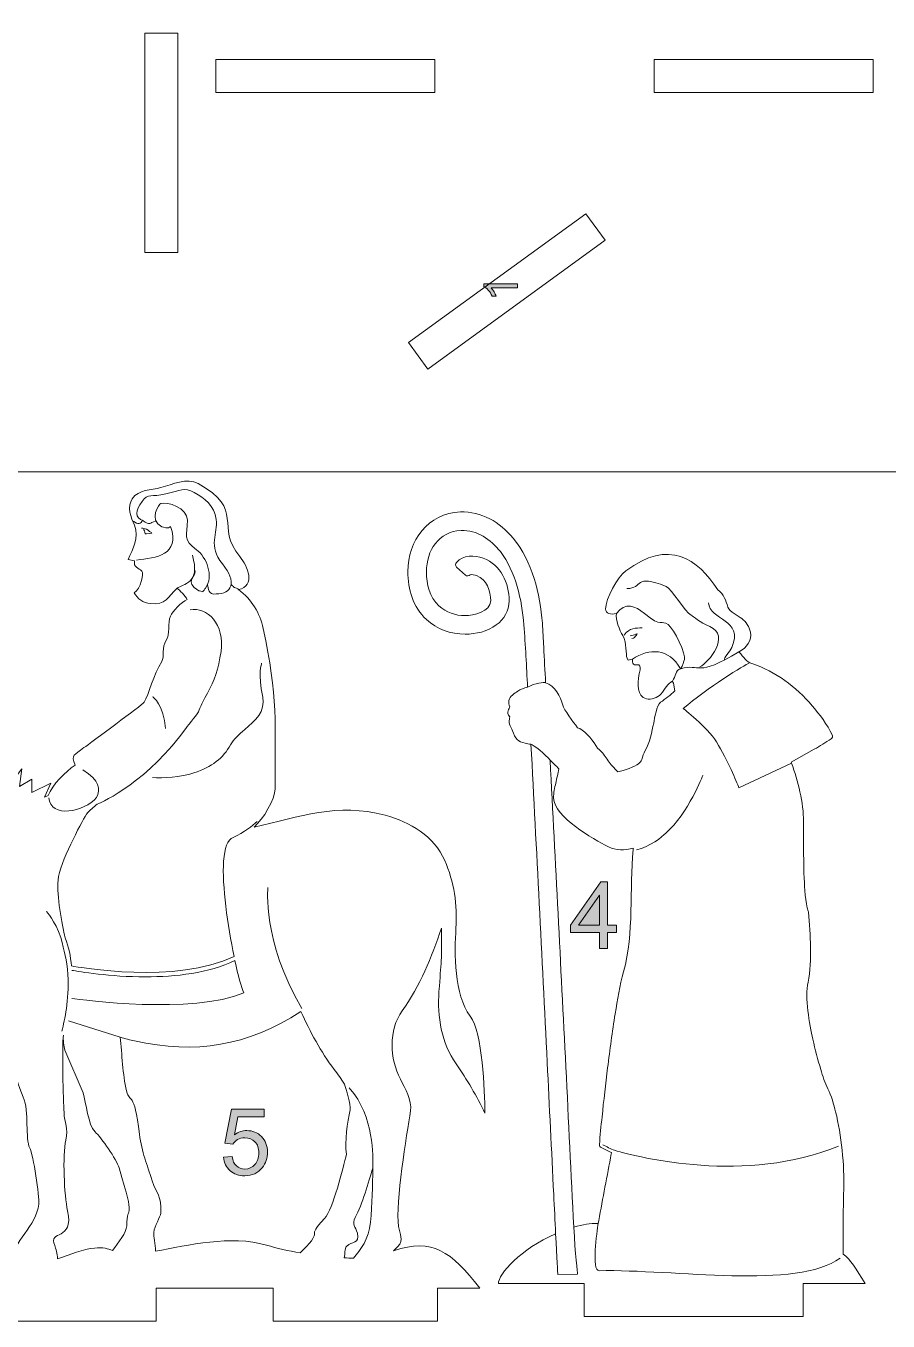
# Model space of a CAD drawing. Header units: millimetres. Extents: x -289 to 288, y -155 to 155.
# Drawn here: x 152.7 to 231.4, y -112.3 to 5.9 of the extents above; entities that cross this region are included whole.
import ezdxf

# ---------------------------------------------------------------- set-up
doc = ezdxf.new("R2010")
doc.units = ezdxf.units.MM
doc.header["$MEASUREMENT"] = 0
doc.layers.add('_0 28129', color=7, linetype='Continuous')

msp = doc.modelspace()

# ---------------------------------------------------------------- hatches: boundary and pattern name
at = {"layer": '_0 28129', "true_color": 0x2b2a29}
h = msp.add_hatch(color=250, dxfattribs=at)
edge = h.paths.add_edge_path()
edge.add_spline(control_points=[(197.6142, -17.6154), (197.6142, -17.6154), (197.6142, -17.9938), (197.6142, -17.9938), (197.6142, -17.9938), (195.2046, -17.9938), (195.2046, -17.9938), (195.292, -18.0848), (195.3788, -18.2045), (195.4655, -18.3522), (195.5522, -18.4998), (195.6174, -18.6331), (195.6604, -18.7507), (195.6604, -18.7507), (195.2949, -18.7507), (195.2949, -18.7507), (195.196, -18.5392), (195.0756, -18.3543), (194.9337, -18.1959), (194.7925, -18.0375), (194.6556, -17.925), (194.5223, -17.8591), (194.5223, -17.8591), (194.5223, -17.6154), (194.5223, -17.6154), (194.5223, -17.6154), (197.6142, -17.6154), (197.6142, -17.6154)], knot_values=[0, 0, 0, 0, 0.11111111, 0.11111111, 0.11111111, 0.22222222, 0.22222222, 0.22222222, 0.33333333, 0.33333333, 0.33333333, 0.44444444, 0.44444444, 0.44444444, 0.55555556, 0.55555556, 0.55555556, 0.66666667, 0.66666667, 0.66666667, 0.77777778, 0.77777778, 0.77777778, 0.88888889, 0.88888889, 0.88888889, 1, 1, 1, 1], degree=3, periodic=1)
h = msp.add_hatch(color=250, dxfattribs=at)
edge = h.paths.add_edge_path()
edge.add_spline(control_points=[(205.0868, -78.2708), (205.0868, -78.2708), (205.0868, -76.823), (205.0868, -76.823), (205.0868, -76.823), (202.4537, -76.823), (202.4537, -76.823), (202.4537, -76.823), (202.4537, -76.1372), (202.4537, -76.1372), (202.4537, -76.1372), (205.2223, -72.2086), (205.2223, -72.2086), (205.2223, -72.2086), (205.8319, -72.2086), (205.8319, -72.2086), (205.8319, -72.2086), (205.8319, -76.1372), (205.8319, -76.1372), (205.8319, -76.1372), (206.6532, -76.1372), (206.6532, -76.1372), (206.6532, -76.1372), (206.6532, -76.823), (206.6532, -76.823), (206.6532, -76.823), (205.8319, -76.823), (205.8319, -76.823), (205.8319, -76.823), (205.8319, -78.2708), (205.8319, -78.2708), (205.8319, -78.2708), (205.0868, -78.2708), (205.0868, -78.2708)], knot_values=[0, 0, 0, 0, 0.09090909, 0.09090909, 0.09090909, 0.18181818, 0.18181818, 0.18181818, 0.27272727, 0.27272727, 0.27272727, 0.36363636, 0.36363636, 0.36363636, 0.45454545, 0.45454545, 0.45454545, 0.54545455, 0.54545455, 0.54545455, 0.63636364, 0.63636364, 0.63636364, 0.72727273, 0.72727273, 0.72727273, 0.81818182, 0.81818182, 0.81818182, 0.90909091, 0.90909091, 0.90909091, 1, 1, 1, 1], degree=3, periodic=1)
h = msp.add_hatch(color=250, dxfattribs=at)
edge = h.paths.add_edge_path()
edge.add_spline(control_points=[(205.0868, -76.1372), (205.0868, -76.1372), (205.0868, -73.4095), (205.0868, -73.4095), (205.0868, -73.4095), (203.1861, -76.1372), (203.1861, -76.1372), (203.1861, -76.1372), (205.0868, -76.1372), (205.0868, -76.1372)], knot_values=[0, 0, 0, 0, 0.33333333, 0.33333333, 0.33333333, 0.66666667, 0.66666667, 0.66666667, 1, 1, 1, 1], degree=3, periodic=1)
h = msp.add_hatch(color=250, dxfattribs=at)
edge = h.paths.add_edge_path()
edge.add_spline(control_points=[(170.7714, -97.3283), (170.7714, -97.3283), (171.5503, -97.269), (171.5503, -97.269), (171.6082, -97.6486), (171.7422, -97.9336), (171.9511, -98.1255), (172.1599, -98.316), (172.4154, -98.412), (172.7159, -98.412), (173.0786, -98.412), (173.382, -98.2765), (173.6289, -98.007), (173.8744, -97.7361), (173.9972, -97.3776), (173.9972, -96.9317), (173.9972, -96.507), (173.8801, -96.1726), (173.6444, -95.927), (173.4088, -95.6815), (173.0969, -95.5587), (172.7089, -95.5587), (172.4676, -95.5587), (172.2517, -95.6138), (172.0598, -95.7238), (171.8693, -95.8339), (171.7197, -95.9764), (171.6096, -96.1514), (171.6096, -96.1514), (170.9069, -96.0498), (170.9069, -96.0498), (170.9069, -96.0498), (171.4911, -92.934), (171.4911, -92.934), (171.4911, -92.934), (174.4967, -92.934), (174.4967, -92.934), (174.4967, -92.934), (174.4967, -93.6452), (174.4967, -93.6452), (174.4967, -93.6452), (172.0852, -93.6452), (172.0852, -93.6452), (172.0852, -93.6452), (171.762, -95.2807), (171.762, -95.2807), (172.1247, -95.0253), (172.5057, -94.8983), (172.9036, -94.8983), (173.4314, -94.8983), (173.8773, -95.0818), (174.2399, -95.4487), (174.6026, -95.8155), (174.7846, -96.2869), (174.7846, -96.8626), (174.7846, -97.4115), (174.6252, -97.8857), (174.3062, -98.285), (173.9182, -98.7761), (173.3876, -99.0216), (172.7159, -99.0216), (172.1656, -99.0216), (171.7168, -98.8664), (171.3683, -98.5573), (171.0198, -98.2483), (170.8208, -97.8391), (170.7714, -97.3283)], knot_values=[0, 0, 0, 0, 0.04545455, 0.04545455, 0.04545455, 0.09090909, 0.09090909, 0.09090909, 0.13636364, 0.13636364, 0.13636364, 0.18181818, 0.18181818, 0.18181818, 0.22727273, 0.22727273, 0.22727273, 0.27272727, 0.27272727, 0.27272727, 0.31818182, 0.31818182, 0.31818182, 0.36363636, 0.36363636, 0.36363636, 0.40909091, 0.40909091, 0.40909091, 0.45454545, 0.45454545, 0.45454545, 0.5, 0.5, 0.5, 0.54545455, 0.54545455, 0.54545455, 0.59090909, 0.59090909, 0.59090909, 0.63636364, 0.63636364, 0.63636364, 0.68181818, 0.68181818, 0.68181818, 0.72727273, 0.72727273, 0.72727273, 0.77272727, 0.77272727, 0.77272727, 0.81818182, 0.81818182, 0.81818182, 0.86363636, 0.86363636, 0.86363636, 0.90909091, 0.90909091, 0.90909091, 0.95454545, 0.95454545, 0.95454545, 1, 1, 1, 1], degree=3, periodic=1)

# ---------------------------------------------------------------- linework, layer by layer
at = {"layer": '_0 28129', "lineweight": 9}
for points, knots in [([(288.3793, 149.7266), (288.3793, 149.7266), (288.3793, -29.2675), (288.3793, -29.2675), (288.3793, -32.2941), (285.9028, -34.7704), (282.8764, -34.7704), (282.8764, -34.7704), (143.8823, -34.7704), (143.8823, -34.7704), (140.8559, -34.7704), (138.3793, -32.2939), (138.3793, -29.2675), (138.3793, -29.2675), (138.3793, 149.7266), (138.3793, 149.7266), (138.3793, 152.753), (140.8557, 155.2296), (143.8823, 155.2296), (143.8823, 155.2296), (282.8764, 155.2296), (282.8764, 155.2296), (285.903, 155.2296), (288.3793, 152.7532), (288.3793, 149.7266)], [0, 0, 0, 0, 0.125, 0.125, 0.125, 0.25, 0.25, 0.25, 0.375, 0.375, 0.375, 0.5, 0.5, 0.5, 0.625, 0.625, 0.625, 0.75, 0.75, 0.75, 0.875, 0.875, 0.875, 1, 1, 1, 1]), ([(166.5996, 5.2496), (166.5996, 5.2496), (166.5996, -14.7504), (166.5996, -14.7504), (166.5996, -14.7504), (163.5996, -14.7504), (163.5996, -14.7504), (163.5996, -14.7504), (163.5996, 5.2496), (163.5996, 5.2496), (163.5996, 5.2496), (166.5996, 5.2496), (166.5996, 5.2496)], [0, 0, 0, 0, 0.25, 0.25, 0.25, 0.5, 0.5, 0.5, 0.75, 0.75, 0.75, 1, 1, 1, 1]), ([(190.0744, 2.849), (190.0744, 2.849), (190.0744, -0.151), (190.0744, -0.151), (190.0744, -0.151), (170.0744, -0.151), (170.0744, -0.151), (170.0744, -0.151), (170.0744, 2.849), (170.0744, 2.849), (170.0744, 2.849), (190.0744, 2.849), (190.0744, 2.849)], [0, 0, 0, 0, 0.25, 0.25, 0.25, 0.5, 0.5, 0.5, 0.75, 0.75, 0.75, 1, 1, 1, 1]), ([(230.0744, 2.849), (230.0744, 2.849), (230.0744, -0.151), (230.0744, -0.151), (230.0744, -0.151), (210.0744, -0.151), (210.0744, -0.151), (210.0744, -0.151), (210.0744, 2.849), (210.0744, 2.849), (210.0744, 2.849), (230.0744, 2.849), (230.0744, 2.849)], [0, 0, 0, 0, 0.25, 0.25, 0.25, 0.5, 0.5, 0.5, 0.75, 0.75, 0.75, 1, 1, 1, 1]), ([(203.8284, -11.2196), (203.8284, -11.2196), (187.6481, -22.9753), (187.6481, -22.9753), (187.6481, -22.9753), (189.4125, -25.4016), (189.4125, -25.4016), (189.4125, -25.4016), (205.5929, -13.6459), (205.5929, -13.6459), (205.5929, -13.6459), (203.8284, -11.2196), (203.8284, -11.2196)], [0, 0, 0, 0, 0.25, 0.25, 0.25, 0.5, 0.5, 0.5, 0.75, 0.75, 0.75, 1, 1, 1, 1]), ([(197.6142, -17.6154), (197.6142, -17.6154), (197.6142, -17.9938), (197.6142, -17.9938), (197.6142, -17.9938), (195.2046, -17.9938), (195.2046, -17.9938), (195.292, -18.0848), (195.3788, -18.2045), (195.4655, -18.3522), (195.5522, -18.4998), (195.6174, -18.6331), (195.6604, -18.7507), (195.6604, -18.7507), (195.2949, -18.7507), (195.2949, -18.7507), (195.196, -18.5392), (195.0756, -18.3543), (194.9337, -18.1959), (194.7925, -18.0375), (194.6556, -17.925), (194.5223, -17.8591), (194.5223, -17.8591), (194.5223, -17.6154), (194.5223, -17.6154), (194.5223, -17.6154), (197.6142, -17.6154), (197.6142, -17.6154)], [0, 0, 0, 0, 0.11111111, 0.11111111, 0.11111111, 0.22222222, 0.22222222, 0.22222222, 0.33333333, 0.33333333, 0.33333333, 0.44444444, 0.44444444, 0.44444444, 0.55555556, 0.55555556, 0.55555556, 0.66666667, 0.66666667, 0.66666667, 0.77777778, 0.77777778, 0.77777778, 0.88888889, 0.88888889, 0.88888889, 1, 1, 1, 1]), ([(190.3001, -112.2846), (190.3001, -112.2846), (175.3001, -112.2846), (175.3001, -112.2846), (175.3001, -112.2846), (175.3001, -109.2846), (175.3001, -109.2846), (175.3001, -109.2846), (164.6109, -109.2846), (164.6109, -109.2846), (164.6109, -109.2846), (164.6109, -112.2846), (164.6109, -112.2846), (164.6109, -112.2846), (149.6109, -112.2846), (149.6109, -112.2846), (149.6109, -112.2846), (149.6109, -109.2846), (149.6109, -109.2846), (149.6109, -109.2846), (142.1426, -109.2846), (142.1426, -109.2846), (145.87, -107.6831), (149.1952, -107.012), (151.2849, -106.9306), (151.5971, -104.9994), (153.6756, -103.6083), (153.9171, -101.6194), (154.001, -100.9283), (153.4038, -97.0759), (153.0886, -96.4907), (152.6453, -95.6678), (153.0533, -93.1213), (152.4984, -91.8529), (151.5888, -89.7736), (151.2733, -87.1426), (150.6565, -84.9552), (148.5431, -85.0964), (147.6887, -82.1108), (146.8906, -80.6946), (142.441, -85.0279), (137.7057, -81.2426), (137.0166, -75.7293), (136.939, -75.1085), (136.8034, -74.4973), (136.6072, -73.9037), (135.8021, -74.2947), (135.2563, -74.8262), (134.7774, -75.6074), (133.808, -77.1888), (132.9189, -76.0504), (132.6463, -75.9164), (131.1549, -75.7625), (130.2263, -74.8595), (129.9607, -73.3988), (129.2259, -69.358), (133.5323, -67.8267), (133.5323, -64.0775), (133.5323, -62.9543), (135.0194, -61.9322), (135.7414, -61.1283), (136.0357, -60.8006), (136.3244, -60.4675), (136.6101, -60.1322), (133.5707, -58.198), (134.4287, -56.5686), (132.9562, -53.0779), (135.2217, -53.8726), (137.1152, -55.5804), (138.4397, -57.6226), (140.1629, -55.456), (143.2131, -53.4308), (145.5879, -52.2181), (145.8331, -53.7061), (144.8896, -55.8745), (144.1729, -57.3111), (144.1729, -57.3111), (144.6862, -58.144), (144.6862, -58.144), (144.6862, -58.144), (145.8015, -58.144), (145.8015, -58.144), (145.5265, -58.4802), (145.2824, -58.7954), (145.2495, -59.2595), (145.9229, -58.9318), (146.3821, -58.3079), (146.8562, -57.8337), (146.8562, -57.8337), (146.3686, -59.3275), (146.3686, -59.3275), (147.3863, -58.4908), (147.5323, -58.4073), (147.3054, -59.8668), (149.1049, -58.9541), (148.7583, -59.6245), (148.3729, -61.2234), (149.1418, -60.4863), (150.2736, -59.1839), (149.4271, -61.3376), (149.4271, -61.3376), (150.6654, -60.2511), (150.6654, -60.2511), (150.6654, -60.2511), (150.1684, -62.0456), (150.1684, -62.0456), (151.8146, -60.6035), (151.8002, -60.5132), (151.7782, -62.6418), (151.7782, -62.6418), (152.3637, -61.8939), (152.3637, -61.8939), (152.3637, -61.8939), (152.156, -63.4865), (152.156, -63.4865), (152.156, -63.4865), (153.2705, -62.8232), (153.2705, -62.8232), (153.2705, -62.8232), (153.2705, -64.0483), (153.2705, -64.0483), (153.2705, -64.0483), (155.0068, -63.1958), (155.0068, -63.1958), (155.0068, -63.1958), (154.4282, -64.4848), (154.4282, -64.4848), (154.4282, -64.4848), (154.7803, -64.3243), (154.7803, -64.3243), (155.1111, -63.3254), (156.3507, -62.1424), (157.2206, -61.5459), (156.8245, -60.5715), (157.1428, -60.6407), (158.0363, -59.9495), (158.6268, -59.4927), (163.3539, -56.0754), (163.5232, -55.8135), (163.9717, -55.1197), (164.3793, -53.2715), (165.1351, -52.0904), (165.4259, -51.6359), (165.0776, -50.7926), (165.5459, -50.1556), (165.9104, -49.6598), (165.6514, -48.5071), (165.9208, -47.9492), (166.146, -47.4828), (166.9056, -46.6847), (167.4621, -46.4159), (167.3136, -46.1421), (166.7586, -45.5506), (166.5333, -45.4058), (165.7043, -46.1936), (165.4915, -46.9671), (164.0959, -46.8011), (163.4234, -46.7211), (162.9391, -46.3938), (162.6114, -45.8126), (163.232, -45.4849), (163.5049, -44.0423), (163.3145, -43.8431), (163.0098, -43.5245), (162.5203, -43.519), (162.6626, -42.891), (162.6626, -42.891), (162.0682, -42.7939), (162.0682, -42.7939), (162.4722, -41.7746), (163.0911, -40.8106), (162.6507, -39.6475), (162.2852, -38.9901), (161.9683, -37.9062), (162.44, -37.238), (163.0565, -36.3649), (164.111, -36.4429), (165.0617, -36.2134), (166.1441, -35.9522), (167.3852, -35.2596), (168.4663, -35.8545), (172.7782, -38.227), (169.9533, -39.7381), (172.2585, -42.52), (172.9921, -43.4053), (173.7404, -45.1445), (172.1305, -45.5325), (173.36, -46.3986), (174.0836, -47.6703), (174.3914, -49.0724), (175.7515, -55.27), (175.4715, -57.8574), (175.4715, -63.7164), (175.4715, -64.6362), (174.3894, -66.5136), (173.5676, -67.1931), (177.7625, -66.277), (181.1362, -64.9434), (185.5236, -66.1194), (187.8075, -66.7316), (189.9875, -68.014), (190.961, -70.2578), (191.8215, -72.1603), (192.1263, -74.3424), (191.9879, -76.4183), (191.8377, -78.6708), (191.8188, -82.5409), (193.2796, -84.4461), (194.4575, -85.9823), (194.5811, -91.2254), (194.6362, -93.3205), (193.8679, -91.7324), (193.0083, -90.2495), (191.9941, -88.8062), (190.6537, -86.8986), (190.2763, -84.5168), (190.4381, -82.201), (190.6258, -79.5155), (190.7251, -79.273), (190.6554, -76.4185), (189.7959, -79.0311), (188.6812, -81.7319), (187.078, -83.9755), (185.8136, -85.7449), (185.9376, -88.3226), (186.9131, -90.1977), (187.3548, -91.0468), (187.9865, -92.1249), (187.8352, -93.1083), (187.5007, -95.282), (186.445, -101.4239), (186.7527, -103.6567), (186.8432, -104.3135), (187.261, -104.8987), (186.696, -105.4635), (186.5886, -105.5708), (186.443, -105.7119), (186.2956, -105.8661), (189.8812, -104.6951), (191.4904, -105.8873), (194.1796, -109.2846), (194.1796, -109.2846), (190.3001, -109.2846), (190.3001, -109.2846), (190.3001, -109.2846), (190.3001, -112.2846), (190.3001, -112.2846)], [0, 0, 0, 0, 0.01219512, 0.01219512, 0.01219512, 0.02439024, 0.02439024, 0.02439024, 0.03658537, 0.03658537, 0.03658537, 0.04878049, 0.04878049, 0.04878049, 0.06097561, 0.06097561, 0.06097561, 0.07317073, 0.07317073, 0.07317073, 0.08536585, 0.08536585, 0.08536585, 0.09756098, 0.09756098, 0.09756098, 0.1097561, 0.1097561, 0.1097561, 0.12195122, 0.12195122, 0.12195122, 0.13414634, 0.13414634, 0.13414634, 0.14634146, 0.14634146, 0.14634146, 0.15853659, 0.15853659, 0.15853659, 0.17073171, 0.17073171, 0.17073171, 0.18292683, 0.18292683, 0.18292683, 0.19512195, 0.19512195, 0.19512195, 0.20731707, 0.20731707, 0.20731707, 0.2195122, 0.2195122, 0.2195122, 0.23170732, 0.23170732, 0.23170732, 0.24390244, 0.24390244, 0.24390244, 0.25609756, 0.25609756, 0.25609756, 0.26829268, 0.26829268, 0.26829268, 0.2804878, 0.2804878, 0.2804878, 0.29268293, 0.29268293, 0.29268293, 0.30487805, 0.30487805, 0.30487805, 0.31707317, 0.31707317, 0.31707317, 0.32926829, 0.32926829, 0.32926829, 0.34146341, 0.34146341, 0.34146341, 0.35365854, 0.35365854, 0.35365854, 0.36585366, 0.36585366, 0.36585366, 0.37804878, 0.37804878, 0.37804878, 0.3902439, 0.3902439, 0.3902439, 0.40243902, 0.40243902, 0.40243902, 0.41463415, 0.41463415, 0.41463415, 0.42682927, 0.42682927, 0.42682927, 0.43902439, 0.43902439, 0.43902439, 0.45121951, 0.45121951, 0.45121951, 0.46341463, 0.46341463, 0.46341463, 0.47560976, 0.47560976, 0.47560976, 0.48780488, 0.48780488, 0.48780488, 0.5, 0.5, 0.5, 0.51219512, 0.51219512, 0.51219512, 0.52439024, 0.52439024, 0.52439024, 0.53658537, 0.53658537, 0.53658537, 0.54878049, 0.54878049, 0.54878049, 0.56097561, 0.56097561, 0.56097561, 0.57317073, 0.57317073, 0.57317073, 0.58536585, 0.58536585, 0.58536585, 0.59756098, 0.59756098, 0.59756098, 0.6097561, 0.6097561, 0.6097561, 0.62195122, 0.62195122, 0.62195122, 0.63414634, 0.63414634, 0.63414634, 0.64634146, 0.64634146, 0.64634146, 0.65853659, 0.65853659, 0.65853659, 0.67073171, 0.67073171, 0.67073171, 0.68292683, 0.68292683, 0.68292683, 0.69512195, 0.69512195, 0.69512195, 0.70731707, 0.70731707, 0.70731707, 0.7195122, 0.7195122, 0.7195122, 0.73170732, 0.73170732, 0.73170732, 0.74390244, 0.74390244, 0.74390244, 0.75609756, 0.75609756, 0.75609756, 0.76829268, 0.76829268, 0.76829268, 0.7804878, 0.7804878, 0.7804878, 0.79268293, 0.79268293, 0.79268293, 0.80487805, 0.80487805, 0.80487805, 0.81707317, 0.81707317, 0.81707317, 0.82926829, 0.82926829, 0.82926829, 0.84146341, 0.84146341, 0.84146341, 0.85365854, 0.85365854, 0.85365854, 0.86585366, 0.86585366, 0.86585366, 0.87804878, 0.87804878, 0.87804878, 0.8902439, 0.8902439, 0.8902439, 0.90243902, 0.90243902, 0.90243902, 0.91463415, 0.91463415, 0.91463415, 0.92682927, 0.92682927, 0.92682927, 0.93902439, 0.93902439, 0.93902439, 0.95121951, 0.95121951, 0.95121951, 0.96341463, 0.96341463, 0.96341463, 0.97560976, 0.97560976, 0.97560976, 0.98780488, 0.98780488, 0.98780488, 1, 1, 1, 1]), ([(227.3826, -100.2366), (227.3309, -101.5589), (227.345, -102.9141), (227.3423, -104.2386), (227.341, -104.8757), (227.3342, -105.5218), (227.3339, -106.1669), (227.9983, -106.6828), (228.4897, -107.4702), (229.3513, -108.8643), (229.3513, -108.8643), (223.6832, -108.8643), (223.6832, -108.8643), (223.6832, -108.8643), (223.6832, -111.8643), (223.6832, -111.8643), (223.6832, -111.8643), (203.6832, -111.8643), (203.6832, -111.8643), (203.6832, -111.8643), (203.6832, -108.8643), (203.6832, -108.8643), (203.6832, -108.8643), (195.8559, -108.8643), (195.8559, -108.8643), (195.8559, -108.0092), (197.896, -105.6807), (201.087, -104.323), (201.0275, -103.1242), (200.9718, -101.9248), (200.9127, -100.7262), (200.7147, -96.7128), (200.5159, -92.6995), (200.3158, -88.6862), (199.8332, -79.0033), (199.3487, -69.32), (198.8348, -59.6387), (198.7369, -59.6302), (198.6394, -59.6178), (198.5418, -59.5983), (197.8476, -59.4595), (197.4912, -59.3384), (197.2377, -58.6341), (197.1201, -58.3073), (197.0901, -58.2354), (196.929, -57.9537), (196.819, -57.761), (196.8202, -57.5694), (196.8603, -57.3601), (196.8673, -57.3233), (196.9031, -57.1691), (196.8906, -57.1339), (196.497, -56.7362), (196.9123, -56.376), (196.8971, -56.2185), (196.8471, -56.0016), (196.7591, -55.8999), (196.8239, -55.6399), (196.9156, -55.2719), (197.3241, -54.991), (197.6267, -54.8036), (197.8847, -54.6439), (198.207, -54.4696), (198.5261, -54.4434), (198.4234, -52.5417), (198.3325, -50.6246), (198.1858, -48.7283), (198.0116, -46.4768), (197.4516, -43.8891), (196.0412, -42.0635), (195.1748, -40.9421), (193.9215, -40.0777), (192.4541, -40.1344), (190.4075, -40.2134), (189.2948, -41.9593), (189.2948, -43.8852), (189.2948, -45.0378), (189.5638, -46.2074), (190.4369, -47.019), (191.0833, -47.6197), (191.9477, -47.9046), (192.8221, -47.9046), (193.5862, -47.9046), (195.1566, -47.5315), (195.1566, -46.5554), (195.1566, -45.6395), (194.7931, -44.6014), (193.8705, -44.2444), (193.7492, -44.1974), (193.3967, -44.1071), (193.2724, -44.1876), (193.2178, -44.2448), (193.1501, -44.2756), (193.0703, -44.2795), (192.9877, -44.2834), (192.9152, -44.2573), (192.8541, -44.2017), (192.8541, -44.2017), (192.0462, -43.4665), (192.0462, -43.4665), (191.924, -43.3553), (191.915, -43.165), (192.0262, -43.0427), (192.6462, -42.3611), (193.675, -42.3546), (194.4811, -42.6663), (196.0801, -43.2845), (196.8485, -44.9143), (196.8485, -46.5554), (196.8485, -47.4597), (196.3774, -48.2255), (195.6597, -48.7535), (194.8523, -49.3475), (193.8127, -49.5965), (192.8221, -49.5965), (191.5179, -49.5965), (190.2458, -49.1509), (189.2852, -48.2583), (188.066, -47.1252), (187.6026, -45.511), (187.6026, -43.8852), (187.6026, -41.0527), (189.4405, -38.5571), (192.389, -38.4437), (194.3115, -38.3698), (196.0086, -39.3726), (197.2053, -40.8227), (198.9557, -42.9437), (199.6648, -45.9138), (199.8726, -48.5977), (199.9281, -49.3151), (199.9592, -50.041), (199.997, -50.7598), (200.0545, -51.8531), (200.1111, -52.9464), (200.171, -54.0396), (200.9784, -54.2008), (201.5518, -55.3766), (201.7346, -56.062), (201.8469, -56.4831), (202.6623, -57.5795), (203.0935, -58.1468), (203.1547, -58.1524), (203.2198, -58.1744), (203.2863, -58.214), (203.8999, -58.4886), (204.5589, -59.3948), (204.9117, -60), (205.1538, -60.1697), (205.3496, -60.3913), (205.5179, -60.6343), (205.7536, -60.9746), (205.9975, -61.3143), (206.2675, -61.6284), (206.427, -61.814), (206.5968, -61.9907), (206.7649, -62.1688), (207.3268, -62.0206), (208.3166, -61.7103), (208.659, -61.4135), (208.7985, -61.2926), (208.8939, -61.2045), (208.9468, -61.028), (209.0403, -60.7166), (209.1053, -60.5091), (209.2658, -60.2143), (209.6616, -59.4874), (209.8697, -58.5158), (210.0371, -57.7057), (210.1269, -57.2714), (210.3011, -56.0744), (210.6711, -55.8107), (211.0992, -55.5056), (211.5754, -55.1414), (211.9684, -54.7701), (211.9684, -54.7701), (211.8376, -54.0726), (211.8376, -54.0726), (211.8077, -54.0051), (211.7771, -53.9379), (211.7458, -53.871), (211.5396, -53.9974), (211.3675, -54.1575), (211.2094, -54.3572), (211.029, -54.5849), (210.8851, -54.8539), (210.6934, -55.0676), (210.4051, -55.3889), (209.8056, -55.6076), (209.3788, -55.5051), (208.4707, -55.2871), (208.5678, -54.043), (208.6846, -53.3511), (208.7472, -52.9801), (208.9295, -52.7069), (208.683, -52.401), (208.683, -52.401), (208.4114, -52.401), (208.4114, -52.401), (208.2507, -52.401), (208.1187, -52.2745), (208.1117, -52.114), (208.1092, -52.0573), (208.1054, -51.9598), (208.0972, -51.8689), (207.7357, -51.9148), (207.7411, -52.0953), (207.6076, -51.7838), (207.4661, -51.4538), (207.5996, -50.3799), (207.223, -49.7295), (206.9283, -49.2207), (206.5107, -48.2792), (206.6459, -47.695), (206.0868, -47.8925), (205.6419, -47.6551), (205.647, -47.3113), (205.6612, -46.3564), (206.7293, -44.3757), (207.4902, -43.8145), (211.4447, -40.8763), (214.0581, -42.6836), (215.876, -45.5568), (216.4678, -45.9513), (216.5886, -46.5063), (216.8176, -47.1251), (216.9713, -47.5407), (217.7093, -47.928), (218.07, -48.1731), (218.4594, -48.4376), (218.7807, -48.9477), (218.8647, -49.4078), (219.0107, -50.2066), (218.5186, -50.8059), (217.8573, -51.1816), (217.8443, -51.1889), (217.8313, -51.1962), (217.8182, -51.2032), (218.2693, -51.7562), (218.483, -52.097), (219.0079, -52.2734), (221.1751, -52.9979), (223.027, -54.4023), (224.5043, -56.1242), (225.153, -56.8803), (225.882, -57.8722), (226.3298, -58.773), (226.3975, -58.909), (226.354, -59.0718), (226.2276, -59.1561), (225.7369, -59.4833), (225.2022, -59.8054), (224.687, -60.0951), (224.687, -60.0951), (222.5747, -61.283), (222.5747, -61.283), (222.5962, -61.3094), (222.6132, -61.34), (222.6254, -61.3745), (223.1881, -62.9678), (223.7185, -64.9947), (223.7153, -66.6904), (223.7153, -66.6904), (223.7139, -67.4231), (223.7139, -67.4231), (223.7111, -68.9088), (223.7097, -70.4031), (223.7761, -71.8873), (223.8151, -72.7607), (223.8723, -74.0595), (224.1477, -74.8872), (224.1553, -74.91), (224.1595, -74.9303), (224.1617, -74.9543), (224.2609, -76.0259), (224.3322, -77.1063), (224.3501, -78.1824), (224.3667, -79.1871), (224.3536, -80.3848), (224.1206, -81.3633), (223.7961, -82.7261), (224.2598, -85.1825), (224.564, -86.5671), (224.7682, -87.4968), (225.009, -88.4255), (225.2894, -89.3353), (225.4607, -89.8908), (225.6713, -90.5722), (225.9354, -91.0898), (226.254, -91.7142), (226.4769, -92.5124), (226.6449, -93.1912), (227.1556, -95.2543), (227.4648, -98.1337), (227.3826, -100.2366)], [0, 0, 0, 0, 0.01020408, 0.01020408, 0.01020408, 0.02040816, 0.02040816, 0.02040816, 0.03061224, 0.03061224, 0.03061224, 0.04081633, 0.04081633, 0.04081633, 0.05102041, 0.05102041, 0.05102041, 0.06122449, 0.06122449, 0.06122449, 0.07142857, 0.07142857, 0.07142857, 0.08163265, 0.08163265, 0.08163265, 0.09183673, 0.09183673, 0.09183673, 0.10204082, 0.10204082, 0.10204082, 0.1122449, 0.1122449, 0.1122449, 0.12244898, 0.12244898, 0.12244898, 0.13265306, 0.13265306, 0.13265306, 0.14285714, 0.14285714, 0.14285714, 0.15306122, 0.15306122, 0.15306122, 0.16326531, 0.16326531, 0.16326531, 0.17346939, 0.17346939, 0.17346939, 0.18367347, 0.18367347, 0.18367347, 0.19387755, 0.19387755, 0.19387755, 0.20408163, 0.20408163, 0.20408163, 0.21428571, 0.21428571, 0.21428571, 0.2244898, 0.2244898, 0.2244898, 0.23469388, 0.23469388, 0.23469388, 0.24489796, 0.24489796, 0.24489796, 0.25510204, 0.25510204, 0.25510204, 0.26530612, 0.26530612, 0.26530612, 0.2755102, 0.2755102, 0.2755102, 0.28571429, 0.28571429, 0.28571429, 0.29591837, 0.29591837, 0.29591837, 0.30612245, 0.30612245, 0.30612245, 0.31632653, 0.31632653, 0.31632653, 0.32653061, 0.32653061, 0.32653061, 0.33673469, 0.33673469, 0.33673469, 0.34693878, 0.34693878, 0.34693878, 0.35714286, 0.35714286, 0.35714286, 0.36734694, 0.36734694, 0.36734694, 0.37755102, 0.37755102, 0.37755102, 0.3877551, 0.3877551, 0.3877551, 0.39795918, 0.39795918, 0.39795918, 0.40816327, 0.40816327, 0.40816327, 0.41836735, 0.41836735, 0.41836735, 0.42857143, 0.42857143, 0.42857143, 0.43877551, 0.43877551, 0.43877551, 0.44897959, 0.44897959, 0.44897959, 0.45918367, 0.45918367, 0.45918367, 0.46938776, 0.46938776, 0.46938776, 0.47959184, 0.47959184, 0.47959184, 0.48979592, 0.48979592, 0.48979592, 0.5, 0.5, 0.5, 0.51020408, 0.51020408, 0.51020408, 0.52040816, 0.52040816, 0.52040816, 0.53061224, 0.53061224, 0.53061224, 0.54081633, 0.54081633, 0.54081633, 0.55102041, 0.55102041, 0.55102041, 0.56122449, 0.56122449, 0.56122449, 0.57142857, 0.57142857, 0.57142857, 0.58163265, 0.58163265, 0.58163265, 0.59183673, 0.59183673, 0.59183673, 0.60204082, 0.60204082, 0.60204082, 0.6122449, 0.6122449, 0.6122449, 0.62244898, 0.62244898, 0.62244898, 0.63265306, 0.63265306, 0.63265306, 0.64285714, 0.64285714, 0.64285714, 0.65306122, 0.65306122, 0.65306122, 0.66326531, 0.66326531, 0.66326531, 0.67346939, 0.67346939, 0.67346939, 0.68367347, 0.68367347, 0.68367347, 0.69387755, 0.69387755, 0.69387755, 0.70408163, 0.70408163, 0.70408163, 0.71428571, 0.71428571, 0.71428571, 0.7244898, 0.7244898, 0.7244898, 0.73469388, 0.73469388, 0.73469388, 0.74489796, 0.74489796, 0.74489796, 0.75510204, 0.75510204, 0.75510204, 0.76530612, 0.76530612, 0.76530612, 0.7755102, 0.7755102, 0.7755102, 0.78571429, 0.78571429, 0.78571429, 0.79591837, 0.79591837, 0.79591837, 0.80612245, 0.80612245, 0.80612245, 0.81632653, 0.81632653, 0.81632653, 0.82653061, 0.82653061, 0.82653061, 0.83673469, 0.83673469, 0.83673469, 0.84693878, 0.84693878, 0.84693878, 0.85714286, 0.85714286, 0.85714286, 0.86734694, 0.86734694, 0.86734694, 0.87755102, 0.87755102, 0.87755102, 0.8877551, 0.8877551, 0.8877551, 0.89795918, 0.89795918, 0.89795918, 0.90816327, 0.90816327, 0.90816327, 0.91836735, 0.91836735, 0.91836735, 0.92857143, 0.92857143, 0.92857143, 0.93877551, 0.93877551, 0.93877551, 0.94897959, 0.94897959, 0.94897959, 0.95918367, 0.95918367, 0.95918367, 0.96938776, 0.96938776, 0.96938776, 0.97959184, 0.97959184, 0.97959184, 0.98979592, 0.98979592, 0.98979592, 1, 1, 1, 1]), ([(204.9781, -103.3679), (204.9781, -103.3679), (205.0251, -103.1089), (205.0251, -103.1089), (205.3956, -101.0729), (205.7824, -99.0396), (206.165, -97.0057), (206.1716, -96.9705), (206.1833, -96.9383), (206.2, -96.9094), (205.8766, -96.7723), (205.557, -96.623), (205.2497, -96.4537), (205.1473, -96.3973), (205.0896, -96.2946), (205.0947, -96.1778), (205.1308, -95.3484), (205.2351, -94.4761), (205.3202, -93.6493), (205.4741, -92.1527), (205.6455, -90.6571), (205.8317, -89.1642), (206.0366, -87.5221), (206.2586, -85.8794), (206.5204, -84.2454), (206.7227, -82.9828), (206.9426, -81.646), (207.2807, -80.413), (208.2732, -76.7935), (207.8055, -72.9423), (208.1532, -69.2343), (208.1572, -69.1917), (208.1696, -69.1519), (208.1888, -69.1166), (207.3792, -69.3196), (206.5664, -69.3519), (205.9253, -69.0075), (205.919, -69.0048), (205.9127, -69.002), (205.9065, -68.9989), (204.4937, -68.3017), (200.9368, -66.2748), (200.895, -64.5221), (200.8854, -64.1208), (201.01, -63.5845), (201.0957, -63.1896), (201.1902, -62.7545), (201.2976, -62.3168), (201.3797, -61.8786), (201.1223, -61.6163), (200.8378, -61.3593), (200.5778, -61.0905), (201.0715, -70.4254), (201.5453, -79.7617), (202.0173, -89.0977), (202.2636, -93.9696), (202.4924, -98.8451), (202.7471, -103.7169), (203.5727, -103.4685), (204.23, -103.3751), (204.9781, -103.3679)], [0, 0, 0, 0, 0.05, 0.05, 0.05, 0.1, 0.1, 0.1, 0.15, 0.15, 0.15, 0.2, 0.2, 0.2, 0.25, 0.25, 0.25, 0.3, 0.3, 0.3, 0.35, 0.35, 0.35, 0.4, 0.4, 0.4, 0.45, 0.45, 0.45, 0.5, 0.5, 0.5, 0.55, 0.55, 0.55, 0.6, 0.6, 0.6, 0.65, 0.65, 0.65, 0.7, 0.7, 0.7, 0.75, 0.75, 0.75, 0.8, 0.8, 0.8, 0.85, 0.85, 0.85, 0.9, 0.9, 0.9, 0.95, 0.95, 0.95, 1, 1, 1, 1]), ([(205.0868, -78.2708), (205.0868, -78.2708), (205.0868, -76.823), (205.0868, -76.823), (205.0868, -76.823), (202.4537, -76.823), (202.4537, -76.823), (202.4537, -76.823), (202.4537, -76.1372), (202.4537, -76.1372), (202.4537, -76.1372), (205.2223, -72.2086), (205.2223, -72.2086), (205.2223, -72.2086), (205.8319, -72.2086), (205.8319, -72.2086), (205.8319, -72.2086), (205.8319, -76.1372), (205.8319, -76.1372), (205.8319, -76.1372), (206.6532, -76.1372), (206.6532, -76.1372), (206.6532, -76.1372), (206.6532, -76.823), (206.6532, -76.823), (206.6532, -76.823), (205.8319, -76.823), (205.8319, -76.823), (205.8319, -76.823), (205.8319, -78.2708), (205.8319, -78.2708), (205.8319, -78.2708), (205.0868, -78.2708), (205.0868, -78.2708)], [0, 0, 0, 0, 0.09090909, 0.09090909, 0.09090909, 0.18181818, 0.18181818, 0.18181818, 0.27272727, 0.27272727, 0.27272727, 0.36363636, 0.36363636, 0.36363636, 0.45454545, 0.45454545, 0.45454545, 0.54545455, 0.54545455, 0.54545455, 0.63636364, 0.63636364, 0.63636364, 0.72727273, 0.72727273, 0.72727273, 0.81818182, 0.81818182, 0.81818182, 0.90909091, 0.90909091, 0.90909091, 1, 1, 1, 1]), ([(205.0868, -76.1372), (205.0868, -76.1372), (205.0868, -73.4095), (205.0868, -73.4095), (205.0868, -73.4095), (203.1861, -76.1372), (203.1861, -76.1372), (203.1861, -76.1372), (205.0868, -76.1372), (205.0868, -76.1372)], [0, 0, 0, 0, 0.33333333, 0.33333333, 0.33333333, 0.66666667, 0.66666667, 0.66666667, 1, 1, 1, 1]), ([(177.7828, -106.0657), (177.858, -105.9859), (177.938, -105.9024), (178.023, -105.8148), (180.0316, -103.7446), (178.1591, -104.8522), (179.9817, -102.922), (180.7789, -102.0777), (181.6695, -98.3113), (181.9919, -97.0641), (181.8331, -95.8766), (182.0726, -94.1693), (182.3285, -93.0016), (182.3757, -92.5335), (182.0039, -91.0911), (181.8067, -90.6519), (181.5102, -90.1945), (181.1966, -89.7347), (180.8712, -89.3129), (179.6448, -87.723), (178.6892, -85.8586), (177.8362, -84.0437), (172.8421, -87.2083), (168.2918, -87.9416), (162.6515, -86.7113), (162.2485, -86.6234), (161.7842, -86.5142), (161.351, -86.3787), (161.4982, -87.8933), (161.5675, -89.7984), (161.914, -91.2692), (162.2034, -92.4978), (162.6126, -91.0933), (163.1046, -95.2269), (163.3088, -96.9426), (163.7805, -97.9151), (164.2581, -99.482), (164.6417, -100.7403), (165.1499, -100.7395), (165.0423, -102.4469), (165.0235, -102.7445), (164.4531, -103.6281), (164.4176, -104.1962), (164.3955, -104.5511), (164.528, -105.2551), (164.5769, -105.9032), (167.5508, -105.3775), (171.4269, -104.3967), (174.6863, -105.3507), (175.6409, -105.6301), (176.7011, -105.8735), (177.7828, -106.0657)], [0, 0, 0, 0, 0.05882353, 0.05882353, 0.05882353, 0.11764706, 0.11764706, 0.11764706, 0.17647059, 0.17647059, 0.17647059, 0.23529412, 0.23529412, 0.23529412, 0.29411765, 0.29411765, 0.29411765, 0.35294118, 0.35294118, 0.35294118, 0.41176471, 0.41176471, 0.41176471, 0.47058824, 0.47058824, 0.47058824, 0.52941176, 0.52941176, 0.52941176, 0.58823529, 0.58823529, 0.58823529, 0.64705882, 0.64705882, 0.64705882, 0.70588235, 0.70588235, 0.70588235, 0.76470588, 0.76470588, 0.76470588, 0.82352941, 0.82352941, 0.82352941, 0.88235294, 0.88235294, 0.88235294, 0.94117647, 0.94117647, 0.94117647, 1, 1, 1, 1]), ([(160.6528, -105.8499), (161.1474, -105.0747), (161.9355, -104.2022), (161.9355, -103.6007), (161.9355, -101.386), (162.7958, -103.488), (161.2359, -98.2853), (161.0117, -97.5374), (159.6256, -95.5391), (159.0429, -95.0014), (158.4056, -94.4133), (158.2531, -92.3309), (157.9486, -91.4645), (157.9486, -91.4645), (156.2798, -87.5655), (156.2798, -87.5655), (156.2011, -87.1908), (156.1231, -86.6343), (156.1524, -86.1881), (156.003, -87.2171), (156.1682, -92.2374), (156.2129, -93.2214), (156.2578, -94.2095), (156.6167, -94.6697), (156.3755, -95.7719), (156.0692, -97.1717), (156.2297, -100.7894), (156.5419, -102.2255), (157.1548, -105.0452), (154.7251, -103.9051), (155.3642, -105.3959), (155.4752, -105.6548), (155.611, -106.141), (155.6321, -106.5942), (156.7816, -106.209), (157.988, -105.718), (158.9877, -105.6153), (159.7999, -105.5319), (160.2069, -105.6847), (160.6528, -105.8499)], [0, 0, 0, 0, 0.07692308, 0.07692308, 0.07692308, 0.15384615, 0.15384615, 0.15384615, 0.23076923, 0.23076923, 0.23076923, 0.30769231, 0.30769231, 0.30769231, 0.38461538, 0.38461538, 0.38461538, 0.46153846, 0.46153846, 0.46153846, 0.53846154, 0.53846154, 0.53846154, 0.61538462, 0.61538462, 0.61538462, 0.69230769, 0.69230769, 0.69230769, 0.76923077, 0.76923077, 0.76923077, 0.84615385, 0.84615385, 0.84615385, 0.92307692, 0.92307692, 0.92307692, 1, 1, 1, 1]), ([(170.7714, -97.3283), (170.7714, -97.3283), (171.5503, -97.269), (171.5503, -97.269), (171.6082, -97.6486), (171.7422, -97.9336), (171.9511, -98.1255), (172.1599, -98.316), (172.4154, -98.412), (172.7159, -98.412), (173.0786, -98.412), (173.382, -98.2765), (173.6289, -98.007), (173.8744, -97.7361), (173.9972, -97.3776), (173.9972, -96.9317), (173.9972, -96.507), (173.8801, -96.1726), (173.6444, -95.927), (173.4088, -95.6815), (173.0969, -95.5587), (172.7089, -95.5587), (172.4676, -95.5587), (172.2517, -95.6138), (172.0598, -95.7238), (171.8693, -95.8339), (171.7197, -95.9764), (171.6096, -96.1514), (171.6096, -96.1514), (170.9069, -96.0498), (170.9069, -96.0498), (170.9069, -96.0498), (171.4911, -92.934), (171.4911, -92.934), (171.4911, -92.934), (174.4967, -92.934), (174.4967, -92.934), (174.4967, -92.934), (174.4967, -93.6452), (174.4967, -93.6452), (174.4967, -93.6452), (172.0852, -93.6452), (172.0852, -93.6452), (172.0852, -93.6452), (171.762, -95.2807), (171.762, -95.2807), (172.1247, -95.0253), (172.5057, -94.8983), (172.9036, -94.8983), (173.4314, -94.8983), (173.8773, -95.0818), (174.2399, -95.4487), (174.6026, -95.8155), (174.7846, -96.2869), (174.7846, -96.8626), (174.7846, -97.4115), (174.6252, -97.8857), (174.3062, -98.285), (173.9182, -98.7761), (173.3876, -99.0216), (172.7159, -99.0216), (172.1656, -99.0216), (171.7168, -98.8664), (171.3683, -98.5573), (171.0198, -98.2483), (170.8208, -97.8391), (170.7714, -97.3283)], [0, 0, 0, 0, 0.04545455, 0.04545455, 0.04545455, 0.09090909, 0.09090909, 0.09090909, 0.13636364, 0.13636364, 0.13636364, 0.18181818, 0.18181818, 0.18181818, 0.22727273, 0.22727273, 0.22727273, 0.27272727, 0.27272727, 0.27272727, 0.31818182, 0.31818182, 0.31818182, 0.36363636, 0.36363636, 0.36363636, 0.40909091, 0.40909091, 0.40909091, 0.45454545, 0.45454545, 0.45454545, 0.5, 0.5, 0.5, 0.54545455, 0.54545455, 0.54545455, 0.59090909, 0.59090909, 0.59090909, 0.63636364, 0.63636364, 0.63636364, 0.68181818, 0.68181818, 0.68181818, 0.72727273, 0.72727273, 0.72727273, 0.77272727, 0.77272727, 0.77272727, 0.81818182, 0.81818182, 0.81818182, 0.86363636, 0.86363636, 0.86363636, 0.90909091, 0.90909091, 0.90909091, 0.95454545, 0.95454545, 0.95454545, 1, 1, 1, 1]), ([(184.405, -98.3142), (183.9782, -99.6236), (183.4577, -101.6286), (182.801, -102.8224), (182.4485, -103.4631), (182.8347, -103.654), (182.9863, -104.2602), (183.2396, -105.2729), (182.4553, -104.9756), (182.0233, -105.4436), (181.7773, -105.71), (181.8915, -106.125), (181.7896, -106.5166), (182.0751, -106.5278), (182.3539, -106.5333), (182.624, -106.5327), (183.3041, -105.7548), (184.019, -104.8607), (184.1799, -103.2507), (184.3436, -101.613), (184.374, -99.9585), (184.405, -98.3142)], [0, 0, 0, 0, 0.14285714, 0.14285714, 0.14285714, 0.28571429, 0.28571429, 0.28571429, 0.42857143, 0.42857143, 0.42857143, 0.57142857, 0.57142857, 0.57142857, 0.71428571, 0.71428571, 0.71428571, 0.85714286, 0.85714286, 0.85714286, 1, 1, 1, 1])]:
    msp.add_open_spline(points, degree=3, knots=knots, dxfattribs=at)
at = {"layer": '_0 28129', "color": 242, "lineweight": 9}
for points, knots in [([(170.0986, -45.9176), (171.5164, -45.965), (172.0366, -44.8306), (170.6658, -43.1761), (169.2947, -41.5217), (170.3011, -40.4053), (170.1118, -39.1286), (169.923, -37.8526), (169.0515, -37.1959), (168.1057, -36.6756), (167.1605, -36.1554), (166.8903, -36.4588), (165.5196, -36.7895), (164.1485, -37.1205), (163.9042, -36.6968), (163.3374, -37.5002), (162.7696, -38.3038), (162.6046, -38.9878), (163.4854, -39.2521)], [0, 0, 0, 0, 0.16666667, 0.16666667, 0.16666667, 0.33333333, 0.33333333, 0.33333333, 0.5, 0.5, 0.5, 0.66666667, 0.66666667, 0.66666667, 0.83333333, 0.83333333, 0.83333333, 1, 1, 1, 1]), ([(165.1392, -39.7927), (163.8584, -39.1362), (164.9461, -37.6937), (165.0428, -37.6638), (165.6662, -37.4711), (167.4719, -38.0542), (167.4719, -39.1986), (167.4719, -40.5576), (167.0277, -40.992), (168.2957, -41.8867), (169.2338, -42.5486), (169.8962, -44.3087), (169.1304, -45.3891), (169.1108, -45.4167), (168.8722, -45.7208), (168.8714, -45.7242)], [0, 0, 0, 0, 0.2, 0.2, 0.2, 0.4, 0.4, 0.4, 0.6, 0.6, 0.6, 0.8, 0.8, 0.8, 1, 1, 1, 1]), ([(163.4856, -40.0227), (163.4846, -40.0533), (163.6073, -40.2522), (163.6071, -40.4361), (163.6122, -40.4374), (164.4662, -40.3959), (164.2053, -40.3062), (163.9052, -40.203), (163.8974, -40.0102), (163.4847, -39.9426), (163.3897, -39.927), (163.4182, -39.9215), (163.2932, -39.9215)], [0, 0, 0, 0, 0.25, 0.25, 0.25, 0.5, 0.5, 0.5, 0.75, 0.75, 0.75, 1, 1, 1, 1]), ([(168.1304, -43.6573), (168.4306, -44.3773), (167.0474, -44.757), (168.5217, -45.6297), (168.5412, -45.6412), (168.8706, -45.724), (168.8714, -45.7242)], [0, 0, 0, 0, 0.5, 0.5, 0.5, 1, 1, 1, 1]), ([(207.5888, -45.4347), (209.0952, -45.4347), (208.1881, -44.0289), (211.1703, -45.2397), (211.6375, -45.4294), (212.9303, -47.6209), (213.4526, -47.8628), (213.6409, -47.9501), (214.2623, -48.531), (215.1453, -48.9059), (217.0792, -49.7268), (215.0675, -52.1736), (214.2523, -52.578)], [0, 0, 0, 0, 0.25, 0.25, 0.25, 0.5, 0.5, 0.5, 0.75, 0.75, 0.75, 1, 1, 1, 1]), ([(171.4556, -45.0525), (171.888, -45.4357), (171.6165, -45.2692), (172.0914, -45.4532), (172.0914, -45.4532), (172.1305, -45.5325), (172.1305, -45.5325)], [0, 0, 0, 0, 0.5, 0.5, 0.5, 1, 1, 1, 1]), ([(167.7229, -47.3843), (169.2816, -47.044), (170.9016, -48.7127), (170.5444, -51.1844), (170.3085, -52.8137), (169.9577, -53.8267), (169.3067, -54.9936), (168.9919, -55.5571), (168.7202, -56.0441), (168.6208, -56.3625), (168.5164, -56.6974), (168.0281, -57.3478), (167.4242, -58.0661), (167.4242, -58.0661), (167.4265, -58.0677), (167.4265, -58.0677), (163.9483, -62.9815), (159.8079, -64.8744), (159.2406, -65.1168), (158.92, -65.3604), (158.5943, -65.6533), (158.2621, -66.0144), (157.7265, -66.9554), (155.8282, -70.3878), (155.6671, -72.0485), (155.5311, -73.4558), (156.0386, -76.0142), (156.3299, -77.3222), (156.6467, -78.1336), (156.8114, -79.0112), (156.8987, -79.8753), (157.4961, -79.9858), (166.5036, -81.5835), (171.73, -78.9973), (171.1592, -76.2166), (170.6328, -72.4851), (170.7788, -70.3197), (170.8629, -69.0772), (171.1465, -68.3639), (171.646, -68.1393), (172.6918, -67.6695), (173.3982, -67.1122), (173.8414, -66.6783)], [0, 0, 0, 0, 0.07142857, 0.07142857, 0.07142857, 0.14285714, 0.14285714, 0.14285714, 0.21428571, 0.21428571, 0.21428571, 0.28571429, 0.28571429, 0.28571429, 0.35714286, 0.35714286, 0.35714286, 0.42857143, 0.42857143, 0.42857143, 0.5, 0.5, 0.5, 0.57142857, 0.57142857, 0.57142857, 0.64285714, 0.64285714, 0.64285714, 0.71428571, 0.71428571, 0.71428571, 0.78571429, 0.78571429, 0.78571429, 0.85714286, 0.85714286, 0.85714286, 0.92857143, 0.92857143, 0.92857143, 1, 1, 1, 1]), ([(206.6459, -47.695), (207.436, -46.6436), (208.3716, -47.0071), (209.1879, -47.7001), (210.8037, -49.072), (210.6659, -48.2308), (211.362, -48.7176), (211.8784, -49.0787), (213.0496, -51.5182), (212.8407, -51.9091), (212.7612, -52.0578), (212.7372, -52.442), (212.4928, -52.7473), (211.3963, -50.8477), (209.6431, -50.858), (208.0972, -51.8689)], [0, 0, 0, 0, 0.2, 0.2, 0.2, 0.4, 0.4, 0.4, 0.6, 0.6, 0.6, 0.8, 0.8, 0.8, 1, 1, 1, 1]), ([(215.0383, -46.7218), (215.1167, -48.3548), (218.3372, -48.1934), (217.1578, -50.817), (217.0179, -51.1282), (216.4054, -51.7983), (216.4876, -51.9572)], [0, 0, 0, 0, 0.5, 0.5, 0.5, 1, 1, 1, 1]), ([(207.8977, -49.7426), (208.2385, -49.7426), (208.733, -49.3733), (208.4253, -49.7146), (208.3166, -49.8351), (208.2998, -49.9879), (208.0538, -49.9879)], [0, 0, 0, 0, 0.5, 0.5, 0.5, 1, 1, 1, 1]), ([(217.8182, -51.2032), (213.856, -53.5998), (214.3402, -52.2306), (212.4928, -52.7473), (212.016, -52.8807), (212.0663, -53.458), (211.7458, -53.871)], [0, 0, 0, 0, 0.5, 0.5, 0.5, 1, 1, 1, 1]), ([(164.2778, -62.6612), (165.237, -62.7739), (166.8531, -62.6505), (168.0778, -62.2508), (169.6999, -61.7213), (170.7588, -60.9075), (171.4097, -59.6897), (171.678, -59.1888), (172.177, -58.7583), (172.7049, -58.3027), (173.6468, -57.49), (174.6206, -56.65), (174.354, -55.3362), (173.9116, -53.1547), (174.2337, -52.3065), (174.2441, -52.2432)], [0, 0, 0, 0, 0.2, 0.2, 0.2, 0.4, 0.4, 0.4, 0.6, 0.6, 0.6, 0.8, 0.8, 0.8, 1, 1, 1, 1]), ([(222.6254, -61.3745), (222.6254, -61.3745), (217.8182, -63.6136), (217.8182, -63.6136), (217.5832, -63.0104), (216.8237, -61.1487), (215.7608, -59.4208), (214.919, -58.0514), (212.7184, -56.3743), (212.7184, -56.3743), (214.8675, -54.5751), (218.4522, -52.2853), (218.7196, -52.2701)], [0, 0, 0, 0, 0.25, 0.25, 0.25, 0.5, 0.5, 0.5, 0.75, 0.75, 0.75, 1, 1, 1, 1]), ([(154.8169, -64.5164), (155.0082, -66.4312), (158.04, -65.8224), (159.1908, -64.5093), (159.499, -63.7228), (159.5534, -62.9807), (157.919, -61.9827)], [0, 0, 0, 0, 0.5, 0.5, 0.5, 1, 1, 1, 1]), ([(208.4519, -69.2623), (209.7014, -69.0217), (210.7845, -68.0942), (211.1383, -67.7637), (213.2031, -65.9335), (214.5253, -62.4671), (214.5253, -62.4671)], [0, 0, 0, 0, 0.5, 0.5, 0.5, 1, 1, 1, 1]), ([(156.017, -85.8303), (156.2956, -84.6908), (156.6768, -83.1315), (156.5704, -80.6499), (156.5104, -79.2524), (156.2052, -78.5473), (155.9264, -77.2898), (155.3608, -75.7171), (154.6328, -74.8959), (154.6216, -74.8828)], [0, 0, 0, 0, 0.33333333, 0.33333333, 0.33333333, 0.66666667, 0.66666667, 0.66666667, 1, 1, 1, 1]), ([(156.9219, -82.8313), (157.7927, -82.9547), (167.99, -84.3366), (172.6144, -82.3203), (172.3978, -81.8406), (172.1022, -80.7485), (171.8101, -79.3804), (169.4363, -80.5276), (166.3934, -80.8671), (163.6627, -80.8671), (160.3933, -80.8671), (157.587, -80.3928), (156.9311, -80.2737)], [0, 0, 0, 0, 0.25, 0.25, 0.25, 0.5, 0.5, 0.5, 0.75, 0.75, 0.75, 1, 1, 1, 1]), ([(226.9032, -96.3172), (218.4503, -99.8079), (208.7003, -97.3441), (206.4711, -96.6975), (206.1056, -96.5472), (205.7359, -96.3789), (205.3944, -96.1909)], [0, 0, 0, 0, 0.5, 0.5, 0.5, 1, 1, 1, 1]), ([(202.7471, -103.7169), (202.8687, -106.1594), (203.0838, -107.9081), (203.0884, -107.9938), (203.0884, -107.9938), (201.287, -108.0408), (201.287, -108.0408), (201.2827, -107.9606), (201.1945, -106.5177), (201.087, -104.323)], [0, 0, 0, 0, 0.33333333, 0.33333333, 0.33333333, 0.66666667, 0.66666667, 0.66666667, 1, 1, 1, 1]), ([(227.0546, -106.5282), (223.1896, -109.4241), (211.9036, -107.5442), (205.0507, -107.6865), (204.3432, -107.7012), (204.8415, -104.1269), (204.978, -103.3677)], [0, 0, 0, 0, 0.5, 0.5, 0.5, 1, 1, 1, 1])]:
    msp.add_open_spline(points, degree=3, knots=knots, dxfattribs=at)
for points in [[(163.3339, -39.1983), (163.2923, -39.5551), (162.9345, -39.604), (162.544, -39.2791)], [(165.9476, -39.7698), (166.8396, -42.418), (164.606, -42.6039), (162.8306, -42.837)], [(164.6011, -39.2667), (163.9209, -39.4302), (164.209, -39.7368), (163.3339, -39.1983)], [(165.1392, -39.7927), (165.2691, -39.8197), (165.755, -40.0235), (165.9476, -39.7698)], [(166.5333, -45.4058), (167.0536, -45.012), (168.7034, -44.9823), (167.9276, -42.3804)], [(169.3015, -45.0862), (169.4453, -45.3756), (169.3187, -46.078), (170.0986, -45.9176)], [(207.3315, -49.6716), (207.8788, -48.9881), (208.3652, -49.0289), (208.9904, -49.0289)], [(198.5261, -54.4434), (199.2013, -54.0254), (200.0411, -53.9708), (200.171, -54.0396)], [(164.3172, -55.2954), (164.3349, -55.3007), (165.3356, -56.075), (165.4669, -58.2046)], [(200.5778, -61.0905), (200.2059, -60.5771), (199.0115, -59.674), (198.8348, -59.6387)], [(174.8217, -72.7162), (174.8171, -72.7621), (174.2684, -77.499), (177.9197, -83.7489)], [(156.6329, -84.873), (156.6329, -84.873), (161.351, -86.3787), (161.351, -86.3787)], [(182.2555, -90.983), (184.5897, -93.7203), (184.3826, -97.2597), (184.405, -98.3142)]]:
    msp.add_open_spline(points, degree=3, dxfattribs=at)

doc.saveas('drawing.dxf')
